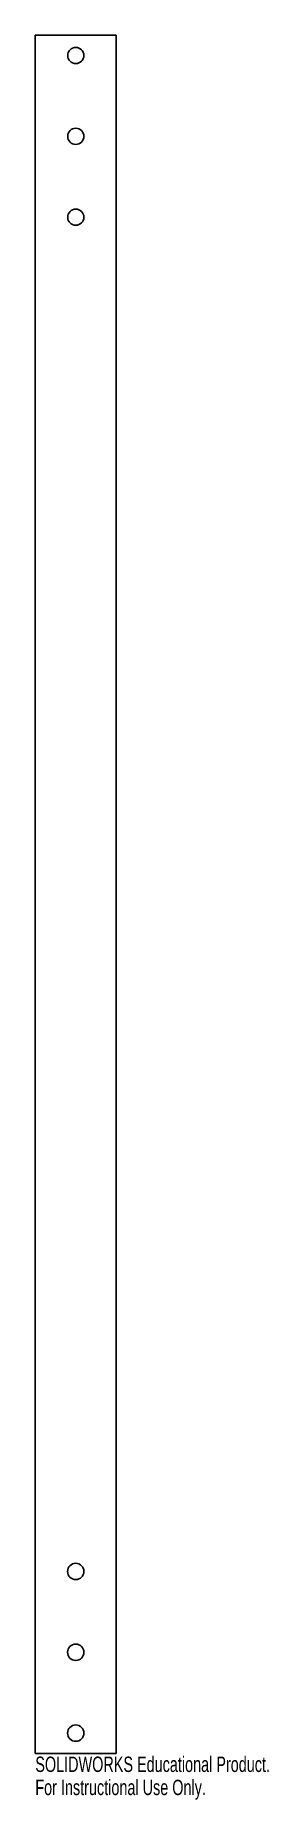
# Model space of a CAD drawing. Header units: inches. Extents: x -0.5 to 2.4, y -21.8 to 0.
import ezdxf

# ---------------------------------------------------------------- set-up
doc = ezdxf.new("R2010")
doc.units = ezdxf.units.IN
doc.header["$MEASUREMENT"] = 0
doc.styles.add('SLDTEXTSTYLE0', font='TXT', dxfattribs={"width": 0.7})

msp = doc.modelspace()

# ---------------------------------------------------------------- linework, layer by layer
at = {"color": 7, "linetype": 'Continuous', "lineweight": 25}
for p, q in [((0.5, 0), (-0.5, 0)), ((-0.5, -21.25), (-0.5, 0)), ((0.5, -21.25), (0.5, 0)), ((0.5, -21.25), (-0.5, -21.25))]:
    msp.add_line(p, q, dxfattribs=at)
for centre, radius in [((0, -0.25), 0.1), ((0, -1.25), 0.1), ((0, -2.25), 0.1), ((0, -19), 0.101), ((0, -20), 0.101), ((0, -21), 0.101)]:
    msp.add_circle(centre, radius, dxfattribs=at)

# ---------------------------------------------------------------- texts
at = {"color": 7, "linetype": 'Continuous', "char_height": 0.1903, "attachment_point": 1, "style": 'SLDTEXTSTYLE0'}
for s, insert in [('SOLIDWORKS Educational Product.', (-0.5, -21.29)), ('For Instructional Use Only.', (-0.5, -21.576))]:
    msp.add_mtext(s, dxfattribs=dict(at, insert=insert))

doc.saveas('drawing.dxf')
